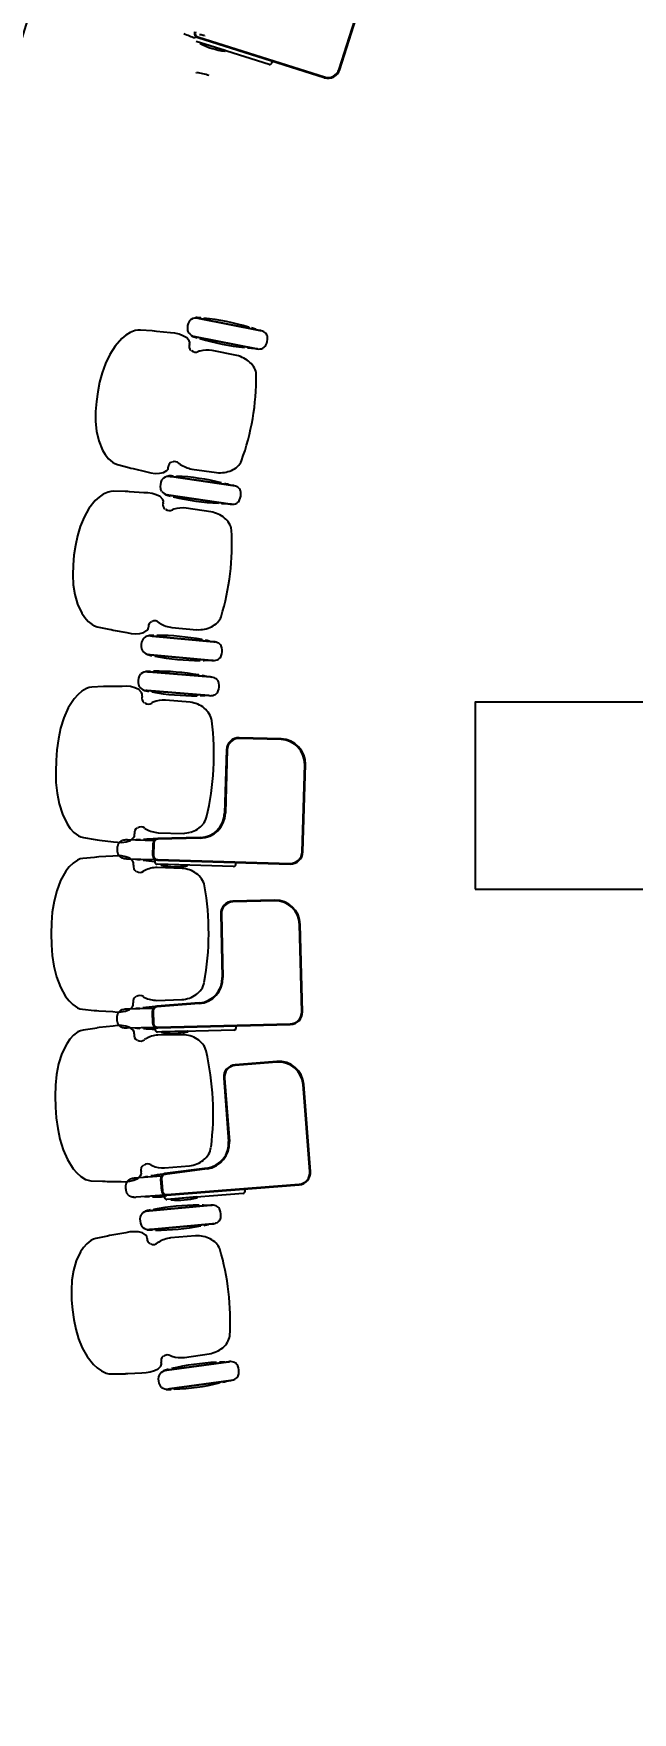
# Model space of a CAD drawing. Extents: x 324 to 2190, y 315 to 1855.
# Drawn here: x 799.3 to 876.1, y 1236.6 to 1452 of the extents above; entities that cross this region are included whole.
import ezdxf
from ezdxf.enums import TextEntityAlignment as Align

# ---------------------------------------------------------------- set-up
doc = ezdxf.new("R2010")
doc.units = 0
doc.header["$LTSCALE"] = 48
doc.header["$MEASUREMENT"] = 0
doc.layers.get('0').update_dxf_attribs({"color": 5, "linetype": 'CONTINUOUS'})
for name, color, linetype in [('first flr', 8, 'CONTINUOUS'), ('SP-RMBX', 7, 'CONTINUOUS'), ('SP-RMNO', 4, 'CONTINUOUS'), ('SP-ROOM', 4, 'CONTINUOUS')]:
    doc.layers.add(name, color=color, linetype=linetype)
doc.styles.add('ROMANS', font='ROMANS.shx', dxfattribs={"width": 0.9})

# ---------------------------------------------------------------- blocks, each defined once
blk = doc.blocks.new('FMGRM1')
at = {"layer": 'SP-RMBX', "color": 255}
blk.add_lwpolyline([(-0.375, -0.125), (0.375, -0.125), (0.375, 0.125), (-0.375, 0.125)], close=True, dxfattribs=at)
at = {"style": 'ROMANS', "width": 0.9}
for tag, p in [('DATA1', (0, -0.2836)), ('DATA2', (0, -0.443)), ('DATA3', (0, -0.6024)), ('DATA4', (0, -0.7618)), ('DATA5', (0, -0.9213))]:
    blk.add_attdef(tag, text='', height=0.1172, dxfattribs=at).set_placement(p, align=Align.CENTER)
at = {"layer": 'SP-RMNO', "style": 'ROMANS', "width": 0.9}
blk.add_attdef('RMNUMB', text='', height=0.16, dxfattribs=at).set_placement((0, 0), align=Align.MIDDLE)

msp = doc.modelspace()

# ---------------------------------------------------------------- linework, layer by layer
at = {"layer": 'first flr'}
for p, q in [((838.54, 1447.44), (841.92, 1458.13)), ((838.63, 1447.41), (842.01, 1458.1)), ((829.55, 1448.06), (820.2, 1451.02)), ((820.39, 1451.51), (836.61, 1446.37)), ((820.42, 1451.6), (836.64, 1446.46)), ((820.69, 1450.84), (820.68, 1450.8)), ((823.89, 1449.86), (820.73, 1450.86)), ((821.25, 1451.77), (821.22, 1451.69)), ((823.89, 1449.78), (823.9, 1449.82)), ((829.9, 1448.24), (829.98, 1448.47)), ((820.24, 1446.91), (820.28, 1447.04)), ((820.81, 1415.55), (820.79, 1415.45)), ((821.17, 1415.38), (821.19, 1415.51)), ((820.32, 1413.09), (820.3, 1413)), ((826.93, 1414.38), (826.9, 1414.24)), ((827.28, 1414.17), (827.3, 1414.26)), ((820.67, 1412.89), (820.7, 1413.02)), ((825.39, 1410.72), (822.24, 1411.36)), ((826.43, 1411.88), (826.41, 1411.75)), ((826.79, 1411.72), (826.81, 1411.81)), ((828.07, 1411.56), (827.91, 1411.59)), ((819.63, 1396.15), (822.82, 1395.71)), ((817.26, 1395.25), (817.25, 1395.16)), ((817.63, 1395.1), (817.65, 1395.24)), ((823.43, 1394.4), (823.41, 1394.26)), ((823.79, 1394.21), (823.81, 1394.3)), ((816.9, 1392.78), (816.89, 1392.69)), ((817.26, 1392.59), (817.28, 1392.72)), ((823.07, 1391.88), (823.05, 1391.75)), ((823.43, 1391.73), (823.45, 1391.83)), ((824.72, 1391.65), (824.55, 1391.66)), ((822.08, 1390.67), (818.91, 1391.15)), ((814.75, 1374.81), (814.74, 1374.71)), ((815.13, 1374.68), (815.14, 1374.81)), ((817.08, 1375.82), (820.28, 1375.54)), ((814.52, 1372.32), (814.51, 1372.22)), ((814.89, 1372.15), (814.9, 1372.28)), ((820.96, 1374.27), (820.94, 1374.13)), ((821.33, 1374.1), (821.34, 1374.19)), ((814.33, 1370.21), (814.32, 1370.11)), ((814.71, 1370.08), (814.72, 1370.21)), ((820.72, 1371.73), (820.71, 1371.6)), ((821.1, 1371.61), (821.11, 1371.7)), ((822.38, 1371.58), (822.22, 1371.59)), ((820.54, 1369.74), (820.53, 1369.6)), ((820.92, 1369.57), (820.93, 1369.66)), ((814.13, 1367.71), (814.12, 1367.62)), ((814.5, 1367.55), (814.51, 1367.68)), ((819.44, 1366.22), (816.24, 1366.51)), ((820.34, 1367.2), (820.32, 1367.07)), ((820.71, 1367.08), (820.72, 1367.17)), ((822, 1367.07), (821.83, 1367.08)), ((831.09, 1361.53), (825.72, 1361.68)), ((831.09, 1361.44), (825.72, 1361.59)), ((824.08, 1360.13), (823.84, 1351.99)), ((824.17, 1360.12), (823.94, 1351.99)), ((833.79, 1347.03), (834.11, 1358.24)), ((833.88, 1347.03), (834.2, 1358.23)), ((814.78, 1348.47), (811.37, 1348.57)), ((813.07, 1348.61), (813.06, 1348.52)), ((813.45, 1348.51), (813.45, 1348.64)), ((820.72, 1348.88), (815.27, 1348.75)), ((820.72, 1348.79), (815.27, 1348.66)), ((815.3, 1349.48), (818.51, 1349.41)), ((814.68, 1348.16), (814.64, 1346.57)), ((814.77, 1348.16), (814.73, 1346.57)), ((811.3, 1346.16), (814.9, 1346.06)), ((813, 1346.11), (812.99, 1346.02)), ((813.38, 1345.97), (813.38, 1346.1)), ((814.91, 1346.05), (814.9, 1345.72)), ((824.98, 1345.16), (815.17, 1345.44)), ((818.38, 1344.91), (815.17, 1345.03)), ((815.22, 1346.05), (832.23, 1345.56)), ((815.22, 1345.96), (832.23, 1345.47)), ((815.7, 1345.39), (815.7, 1345.35)), ((819.04, 1345.33), (815.73, 1345.42)), ((819.06, 1345.26), (819.06, 1345.3)), ((825.27, 1345.43), (825.27, 1345.67)), ((830.26, 1340.84), (824.9, 1340.71)), ((830.27, 1340.75), (824.9, 1340.62)), ((823.34, 1339.07), (823.54, 1330.93)), ((823.43, 1339.07), (823.63, 1330.93)), ((833.73, 1326.51), (833.45, 1337.72)), ((833.83, 1326.51), (833.55, 1337.72)), ((814.67, 1326.93), (811.27, 1326.85)), ((812.96, 1326.98), (812.96, 1326.89)), ((813.35, 1326.9), (813.34, 1327.03)), ((815.14, 1327.97), (818.35, 1328.07)), ((820.59, 1327.66), (815.15, 1327.24)), ((820.59, 1327.56), (815.16, 1327.14)), ((814.6, 1326.62), (814.63, 1325.03)), ((814.69, 1326.62), (814.73, 1325.03)), ((815.25, 1324.54), (832.26, 1324.96)), ((815.25, 1324.44), (832.27, 1324.87)), ((811.33, 1324.44), (814.93, 1324.53)), ((813.02, 1324.48), (813.02, 1324.39)), ((813.41, 1324.36), (813.41, 1324.49)), ((814.93, 1324.53), (814.94, 1324.2)), ((825.04, 1324.17), (815.23, 1323.92)), ((818.46, 1323.57), (815.25, 1323.51)), ((815.76, 1323.91), (815.76, 1323.87)), ((819.09, 1324.02), (815.78, 1323.94)), ((819.12, 1323.95), (819.12, 1323.99)), ((825.31, 1324.46), (825.3, 1324.7)), ((830.55, 1320.14), (825.2, 1319.72)), ((830.55, 1320.05), (825.2, 1319.63)), ((823.73, 1318), (824.36, 1309.89)), ((823.82, 1318.01), (824.46, 1309.89)), ((834.78, 1306.01), (833.9, 1317.19)), ((834.87, 1306.02), (833.99, 1317.2)), ((815.72, 1305.42), (812.32, 1305.15)), ((814.4, 1305.32), (814.39, 1305.45)), ((816.13, 1306.48), (819.33, 1306.75)), ((821.59, 1306.46), (816.18, 1305.75)), ((821.6, 1306.37), (816.19, 1305.65)), ((814.01, 1305.38), (814.02, 1305.29)), ((815.66, 1305.1), (815.79, 1303.52)), ((815.75, 1305.11), (815.88, 1303.52)), ((816.42, 1303.06), (833.39, 1304.39)), ((816.43, 1302.97), (833.4, 1304.3)), ((826.48, 1303.51), (826.46, 1303.75)), ((812.51, 1302.75), (816.11, 1303.03)), ((814.2, 1302.88), (814.21, 1302.79)), ((814.35, 1301.09), (814.36, 1301)), ((814.6, 1302.78), (814.59, 1302.91)), ((814.75, 1301.03), (814.74, 1301.17)), ((816.11, 1303.03), (816.14, 1302.7)), ((826.22, 1303.21), (816.44, 1302.44)), ((816.97, 1302.46), (816.97, 1302.42)), ((820.29, 1302.75), (816.99, 1302.49)), ((820.33, 1302.68), (820.32, 1302.72)), ((820.56, 1301.69), (820.57, 1301.56)), ((820.95, 1301.59), (820.95, 1301.69)), ((820.79, 1299.16), (820.8, 1299.03)), ((821.18, 1299.1), (821.17, 1299.2)), ((822.45, 1299.32), (822.28, 1299.3)), ((814.58, 1298.6), (814.59, 1298.51)), ((814.98, 1298.5), (814.96, 1298.64)), ((820.11, 1297.75), (816.91, 1297.49)), ((818.68, 1282.15), (821.85, 1282.62)), ((816.64, 1280.63), (816.66, 1280.54)), ((817.04, 1280.59), (817.02, 1280.72)), ((822.81, 1281.53), (822.83, 1281.4)), ((823.21, 1281.45), (823.2, 1281.55)), ((816.99, 1278.15), (817, 1278.06)), ((817.39, 1278.07), (817.37, 1278.21)), ((823.16, 1279.02), (823.18, 1278.88)), ((823.56, 1278.98), (823.54, 1279.07)), ((824.81, 1279.25), (824.65, 1279.22))]:
    msp.add_line(p, q, dxfattribs=at)
at = {"layer": 'first flr', "linetype": 'Continuous'}
for p, q in [((820.4, 1415.52), (820.58, 1415.49)), ((820.58, 1415.49), (820.4, 1415.52)), ((820.58, 1415.49), (828.37, 1413.95)), ((828.37, 1413.95), (820.58, 1415.49)), ((820.12, 1413.13), (819.94, 1413.17)), ((819.94, 1413.17), (820.12, 1413.13)), ((827.91, 1411.59), (820.12, 1413.13)), ((820.12, 1413.13), (827.91, 1411.59)), ((828.37, 1413.95), (828.54, 1413.91)), ((828.54, 1413.91), (828.37, 1413.95)), ((827.91, 1411.59), (828.07, 1411.56)), ((816.27, 1280.48), (816.45, 1280.51)), ((816.45, 1280.51), (816.27, 1280.48)), ((816.45, 1280.51), (824.32, 1281.61)), ((824.32, 1281.61), (816.45, 1280.51)), ((824.32, 1281.61), (824.48, 1281.62)), ((824.48, 1281.62), (824.32, 1281.61)), ((816.79, 1278.12), (816.6, 1278.11)), ((816.6, 1278.11), (816.79, 1278.12)), ((824.65, 1279.22), (816.79, 1278.12)), ((816.79, 1278.12), (824.65, 1279.22)), ((824.65, 1279.22), (824.81, 1279.25))]:
    msp.add_line(p, q, dxfattribs=at)
for points in [[(819.32, 1412.15), (819.33, 1412.17), (819.37, 1412.4), (819.29, 1412.62), (818.98, 1413), (818.5, 1413.26), (817.99, 1413.45), (817.45, 1413.57), (816.9, 1413.61), (815.11, 1413.82), (814.86, 1413.84), (814.81, 1413.85), (814.54, 1413.87), (813.04, 1413.99), (812.69, 1413.99), (812.35, 1413.92), (811.72, 1413.68), (811.15, 1413.32), (810.65, 1412.91), (809.78, 1411.94), (809.1, 1410.86), (808.56, 1409.71), (808.14, 1408.51), (807.81, 1407.29), (807.56, 1406.05), (807.39, 1404.8), (807.29, 1403.54), (807.29, 1402.27), (807.41, 1401.01), (807.7, 1399.76), (808.19, 1398.56), (808.53, 1398), (808.94, 1397.48), (809.45, 1397.03), (809.75, 1396.86), (810.08, 1396.74), (811.54, 1396.35), (811.79, 1396.28), (811.82, 1396.28), (811.85, 1396.27), (812.09, 1396.21), (813.85, 1395.81), (814.38, 1395.67), (814.93, 1395.6), (815.48, 1395.61), (816.01, 1395.69), (816.43, 1395.95), (816.58, 1396.13), (816.62, 1396.36), (816.62, 1396.38)], [(816.86, 1395.21), (817.04, 1395.19), (824.9, 1394.05), (825.06, 1394.02)], [(825.06, 1394.02), (824.9, 1394.05), (817.04, 1395.19), (816.86, 1395.21)], [(815.95, 1391.78), (815.96, 1391.8), (815.98, 1392.03), (815.9, 1392.26), (815.57, 1392.62), (815.08, 1392.85), (814.55, 1393.02), (814.01, 1393.11), (813.46, 1393.12), (811.66, 1393.24), (811.41, 1393.25), (811.35, 1393.25), (811.09, 1393.26), (809.58, 1393.3), (809.23, 1393.28), (808.9, 1393.2), (808.28, 1392.92), (807.73, 1392.54), (807.25, 1392.1), (806.44, 1391.09), (805.81, 1389.97), (805.33, 1388.8), (804.97, 1387.58), (804.7, 1386.35), (804.52, 1385.1), (804.4, 1383.84), (804.37, 1382.57), (804.43, 1381.31), (804.62, 1380.05), (804.97, 1378.82), (805.52, 1377.65), (805.89, 1377.1), (806.33, 1376.6), (806.86, 1376.19), (807.17, 1376.03), (807.5, 1375.92), (808.98, 1375.61), (809.24, 1375.56), (809.27, 1375.55), (809.29, 1375.55), (809.54, 1375.49), (811.31, 1375.19), (811.85, 1375.07), (812.4, 1375.03), (812.95, 1375.07), (813.48, 1375.18), (813.89, 1375.46), (814.03, 1375.65), (814.06, 1375.88), (814.05, 1375.9)], [(824.55, 1391.66), (816.69, 1392.81), (816.51, 1392.84)], [(816.51, 1392.84), (816.69, 1392.81), (824.55, 1391.66), (824.72, 1391.65)], [(814.35, 1374.74), (814.54, 1374.73), (822.44, 1373.99), (822.61, 1373.97)], [(822.61, 1373.97), (822.44, 1373.99), (814.54, 1374.73), (814.35, 1374.74)], [(822.22, 1371.59), (814.31, 1372.33), (814.13, 1372.36)], [(814.13, 1372.36), (814.31, 1372.33), (822.22, 1371.59), (822.38, 1371.58)], [(813.93, 1370.13), (814.12, 1370.13), (822.03, 1369.48), (822.2, 1369.46)], [(822.2, 1369.46), (822.03, 1369.48), (814.12, 1370.13), (813.93, 1370.13)], [(813.25, 1366.99), (813.26, 1367.01), (813.27, 1367.27), (813.17, 1367.5), (812.82, 1367.88), (812.31, 1368.1), (811.78, 1368.24), (811.23, 1368.3), (810.68, 1368.27), (808.88, 1368.27), (808.63, 1368.26), (808.57, 1368.26), (808.31, 1368.24), (806.8, 1368.18), (806.45, 1368.13), (806.12, 1368.01), (805.52, 1367.66), (805, 1367.2), (804.54, 1366.67), (803.79, 1365.5), (803.22, 1364.22), (802.81, 1362.89), (802.52, 1361.52), (802.33, 1360.14), (802.22, 1358.74), (802.18, 1357.35), (802.21, 1355.95), (802.35, 1354.56), (802.61, 1353.19), (803.03, 1351.86), (803.65, 1350.61), (804.05, 1350.04), (804.52, 1349.52), (805.08, 1349.1), (805.39, 1348.95), (805.73, 1348.86), (807.22, 1348.63), (807.48, 1348.59), (807.51, 1348.59), (807.54, 1348.58), (807.79, 1348.54), (809.58, 1348.34), (810.12, 1348.26), (810.67, 1348.25), (811.22, 1348.33), (811.75, 1348.5), (812.13, 1348.83), (812.26, 1349.06), (812.28, 1349.31), (812.27, 1349.34)], [(821.83, 1367.08), (813.92, 1367.73), (813.74, 1367.75)], [(813.74, 1367.75), (813.92, 1367.73), (821.83, 1367.08), (822, 1367.07)], [(812.16, 1345.34), (812.16, 1345.36), (812.16, 1345.62), (812.05, 1345.85), (811.68, 1346.21), (811.16, 1346.4), (810.62, 1346.51), (810.07, 1346.54), (809.52, 1346.49), (807.72, 1346.39), (807.47, 1346.36), (807.42, 1346.36), (807.16, 1346.33), (805.65, 1346.19), (805.31, 1346.12), (804.99, 1345.98), (804.41, 1345.6), (803.91, 1345.11), (803.48, 1344.56), (802.79, 1343.35), (802.3, 1342.04), (801.96, 1340.69), (801.74, 1339.31), (801.62, 1337.92), (801.58, 1336.52), (801.62, 1335.12), (801.73, 1333.73), (801.94, 1332.35), (802.28, 1331), (802.77, 1329.69), (803.45, 1328.47), (803.88, 1327.92), (804.38, 1327.43), (804.95, 1327.04), (805.28, 1326.91), (805.62, 1326.84), (807.12, 1326.69), (807.39, 1326.66), (807.41, 1326.66), (807.44, 1326.66), (807.69, 1326.63), (809.49, 1326.53), (810.04, 1326.47), (810.59, 1326.5), (811.13, 1326.61), (811.65, 1326.8), (812.02, 1327.15), (812.13, 1327.38), (812.13, 1327.64), (812.13, 1327.66)], [(814.64, 1346.57), (814.68, 1348.04), (814.68, 1348.16)], [(814.63, 1325.03), (814.6, 1326.49), (814.6, 1326.62)], [(812.23, 1323.67), (812.23, 1323.69), (812.22, 1323.94), (812.09, 1324.17), (811.7, 1324.51), (811.18, 1324.67), (810.63, 1324.76), (810.08, 1324.75), (809.54, 1324.67), (807.74, 1324.48), (807.49, 1324.44), (807.44, 1324.43), (807.18, 1324.39), (805.69, 1324.16), (805.35, 1324.07), (805.03, 1323.93), (804.47, 1323.51), (804, 1323), (803.6, 1322.42), (802.98, 1321.18), (802.55, 1319.85), (802.29, 1318.48), (802.15, 1317.09), (802.1, 1315.69), (802.14, 1314.29), (802.25, 1312.9), (802.43, 1311.52), (802.72, 1310.15), (803.13, 1308.81), (803.68, 1307.54), (804.43, 1306.36), (804.89, 1305.83), (805.41, 1305.37), (806.01, 1305.01), (806.34, 1304.9), (806.69, 1304.84), (808.19, 1304.77), (808.46, 1304.76), (808.49, 1304.76), (808.51, 1304.76), (808.76, 1304.75), (810.57, 1304.74), (811.12, 1304.71), (811.67, 1304.76), (812.2, 1304.9), (812.71, 1305.12), (813.06, 1305.5), (813.16, 1305.73), (813.15, 1305.99), (813.14, 1306.01)], [(815.79, 1303.52), (815.67, 1304.98), (815.66, 1305.1)], [(813.97, 1300.96), (814.16, 1300.98), (822.07, 1301.69), (822.23, 1301.7)], [(822.23, 1301.7), (822.07, 1301.69), (814.16, 1300.98), (813.97, 1300.96)], [(814.19, 1298.57), (814.37, 1298.58), (822.28, 1299.3), (822.45, 1299.32)], [(822.28, 1299.3), (814.37, 1298.58), (814.19, 1298.57)], [(813.89, 1297.42), (813.89, 1297.44), (813.86, 1297.67), (813.73, 1297.87), (813.32, 1298.15), (812.79, 1298.26), (812.24, 1298.3), (811.69, 1298.26), (811.15, 1298.15), (809.38, 1297.85), (809.13, 1297.8), (809.08, 1297.79), (808.82, 1297.73), (807.34, 1297.43), (807.01, 1297.33), (806.7, 1297.17), (806.16, 1296.76), (805.72, 1296.26), (805.35, 1295.72), (804.79, 1294.55), (804.44, 1293.32), (804.24, 1292.06), (804.18, 1290.79), (804.2, 1289.53), (804.31, 1288.27), (804.49, 1287.02), (804.75, 1285.78), (805.11, 1284.57), (805.58, 1283.39), (806.2, 1282.27), (807.01, 1281.26), (807.5, 1280.81), (808.04, 1280.43), (808.66, 1280.15), (808.99, 1280.06), (809.34, 1280.04), (810.85, 1280.08), (811.11, 1280.08), (811.14, 1280.08), (811.17, 1280.09), (811.42, 1280.09), (813.21, 1280.21), (813.77, 1280.22), (814.31, 1280.3), (814.84, 1280.47), (815.33, 1280.7), (815.66, 1281.06), (815.75, 1281.28), (815.72, 1281.51), (815.72, 1281.53)]]:
    msp.add_lwpolyline(points, dxfattribs=at)
at = {"layer": 'first flr'}
for centre, radius, start, end in [((1177.15, 1339.99), 395.34, 146.7461, 168.4711), ((830.44, 1479.64), 30.03, 246.8307, 249.7478), ((820.57, 1452.08), 0.601, 162.4144, 252.4144), ((820.57, 1452.08), 0.508, 162.4143, 252.4143), ((820.65, 1451.56), 0.32, 79.7821, 97.1982), ((815.38, 1422.32), 30.03, 78.7394, 79.7821), ((820.71, 1450.79), 0.028, 163.4144, 241.5578), ((820.72, 1450.83), 0.028, 72.4144, 163.4144), ((824.89, 1458.52), 8.81, 241.5578, 263.2709), ((823.87, 1449.79), 0.028, 263.2709, 341.4144), ((823.88, 1449.83), 0.028, 341.4144, 72.4144), ((829.63, 1448.35), 0.304, 254.3029, 282.0922), ((829.63, 1448.33), 0.286, 286.8067, 341.391), ((814.03, 1417.66), 30.03, 74.9136, 77.998), ((837.1, 1447.89), 1.6, 252.4144, 342.4144), ((837.09, 1447.92), 1.53, 253.0932, 341.7356), ((1177.15, 1339.99), 395.34, 168.1903, 198.7783), ((820.05, 1414.62), 0.894, 124.1192, 148.8358), ((820.05, 1414.62), 0.894, 124.1192, 148.8358), ((820.19, 1414.3), 1.23, 80.1455, 121.167), ((820.19, 1414.3), 1.23, 80.1455, 121.167), ((820.24, 1415.27), 0.32, 86.1792, 128.1025), ((818.26, 1385.62), 30.03, 85.1366, 86.1792), ((818.26, 1385.62), 30.03, 73.2279, 84.3952), ((820.82, 1414.22), 1.76, 150.5607, 187.0625), ((820.82, 1414.22), 1.76, 150.5607, 187.0625), ((819.96, 1414.14), 0.894, 188.7873, 213.5039), ((819.96, 1414.14), 0.894, 188.7873, 213.5039), ((820.21, 1414.38), 1.23, 216.4561, 257.4776), ((820.21, 1414.38), 1.23, 216.4561, 257.4776), ((819.88, 1413.47), 0.32, 209.5653, 251.4439), ((829.34, 1441.64), 30.03, 251.4439, 252.4866), ((818.26, 1385.62), 30.03, 71.4439, 72.4866), ((827.71, 1413.79), 0.32, 53.1798, 71.4439), ((828.26, 1412.75), 1.19, 43.112, 76.593), ((828.26, 1412.75), 1.19, 43.112, 76.593), ((828.45, 1412.99), 0.895, 4.3119, 40.5946), ((828.45, 1412.99), 0.895, 4.3119, 40.5946), ((819.98, 1411.9), 0.706, 159.1369, 228.8477), ((820.12, 1411.91), 0.768, 226.6756, 296.3863), ((821.12, 1409.82), 1.55, 107.7583, 114.9174), ((821.62, 1407.45), 3.96, 80.9001, 104.1856), ((829.34, 1441.64), 30.03, 253.2279, 264.3952), ((829.34, 1441.64), 30.03, 265.1366, 266.1792), ((827.36, 1411.99), 0.32, 266.1792, 284.3789), ((828.26, 1412.74), 1.19, 261.0306, 294.5059), ((828.26, 1412.74), 1.19, 261.0306, 294.5059), ((828.34, 1412.45), 0.895, 297.0226, 333.3079), ((828.34, 1412.45), 0.895, 297.0226, 333.3079), ((827.43, 1412.91), 1.92, 333.4083, 4.2126), ((827.43, 1412.91), 1.92, 333.4083, 4.2126), ((824.54, 1407.05), 3.77, 61.9036, 76.9606), ((824.78, 1407.34), 3.4, 47.0916, 63.131), ((825.23, 1407.8), 2.76, 28.3533, 47.5897), ((825.9, 1408.17), 2, 2.4624, 28.0752), ((796.39, 1407.97), 31.51, 340.0215, 0.5198), ((817.32, 1396.4), 0.706, 111.6936, 181.4044), ((817.45, 1396.34), 0.768, 44.1549, 113.8657), ((819.09, 1397.98), 1.55, 225.6238, 232.783), ((820.35, 1400.05), 3.96, 236.3557, 259.6411), ((823.36, 1399.1), 3.4, 277.4103, 293.4496), ((823.64, 1398.52), 2.76, 292.9515, 312.188), ((824.14, 1397.95), 2, 312.4661, 338.0789), ((817.34, 1393.93), 1.76, 153.4788, 189.9806), ((817.34, 1393.93), 1.76, 153.4788, 189.9806), ((816.55, 1394.29), 0.894, 127.0373, 151.7539), ((816.55, 1394.29), 0.894, 127.0373, 151.7539), ((816.71, 1393.98), 1.23, 83.0637, 124.0852), ((816.71, 1393.98), 1.23, 83.0637, 124.0852), ((816.71, 1394.95), 0.32, 89.0974, 131.0206), ((816.24, 1365.24), 30.03, 88.0547, 89.0974), ((816.24, 1365.24), 30.03, 76.1461, 87.3133), ((823.24, 1399.45), 3.77, 263.5807, 278.6377), ((816.24, 1365.24), 30.03, 74.362, 75.4047), ((824.25, 1393.85), 0.32, 56.0979, 74.362), ((824.84, 1392.84), 1.19, 46.0301, 79.5111), ((824.84, 1392.84), 1.19, 46.0301, 79.5111), ((816.48, 1393.8), 0.894, 191.7055, 216.4221), ((816.48, 1393.8), 0.894, 191.7055, 216.4221), ((816.72, 1394.06), 1.23, 219.3743, 260.3957), ((816.72, 1394.06), 1.23, 219.3743, 260.3957), ((816.62, 1391.57), 0.706, 162.0552, 231.7659), ((816.44, 1393.14), 0.32, 212.4835, 254.362), ((824.45, 1421.75), 30.03, 254.362, 255.4047), ((824.45, 1421.75), 30.03, 256.1461, 267.3133), ((824.45, 1421.75), 30.03, 268.0547, 269.0974), ((823.99, 1392.04), 0.32, 269.0974, 287.297), ((824.84, 1392.83), 1.19, 263.9487, 297.424), ((824.84, 1392.83), 1.19, 263.9487, 297.424), ((824.95, 1392.55), 0.895, 299.9408, 336.226), ((824.95, 1392.55), 0.895, 299.9408, 336.226), ((825.02, 1393.09), 0.895, 7.2301, 43.5127), ((825.02, 1393.09), 0.895, 7.2301, 43.5127), ((824, 1392.96), 1.92, 336.3265, 7.1307), ((824, 1392.96), 1.92, 336.3265, 7.1307), ((816.76, 1391.59), 0.768, 229.5938, 299.3046), ((817.86, 1389.55), 1.55, 110.6765, 117.8357), ((818.48, 1387.21), 3.96, 83.8184, 107.1038), ((821.42, 1386.96), 3.77, 64.8219, 79.8788), ((821.64, 1387.26), 3.4, 50.0099, 66.0493), ((822.08, 1387.74), 2.76, 31.2716, 50.508), ((793.26, 1386.44), 31.51, 342.9397, 3.438), ((822.72, 1388.14), 2, 5.3806, 30.9934), ((814.76, 1375.96), 0.706, 114.6119, 184.3226), ((814.89, 1375.9), 0.768, 47.0732, 116.7839), ((821.49, 1377.85), 2, 315.3844, 340.9972), ((814.1, 1373.81), 0.894, 129.9556, 154.6722), ((814.1, 1373.81), 0.894, 129.9556, 154.6722), ((814.26, 1373.51), 1.23, 85.982, 127.0034), ((814.26, 1373.51), 1.23, 85.982, 127.0034), ((814.21, 1374.47), 0.32, 92.0157, 133.9389), ((815.26, 1344.78), 30.03, 90.973, 92.0157), ((815.26, 1344.78), 30.03, 79.0643, 90.2316), ((816.44, 1377.63), 1.55, 228.5421, 235.7013), ((817.59, 1379.75), 3.96, 239.274, 262.5594), ((820.51, 1379.31), 3.77, 266.499, 281.5559), ((820.65, 1378.95), 3.4, 280.3285, 296.3679), ((820.96, 1378.39), 2.76, 295.8698, 315.1062), ((814.9, 1373.49), 1.76, 156.3971, 192.8989), ((814.9, 1373.49), 1.76, 156.3971, 192.8989), ((814.05, 1373.32), 0.894, 194.6237, 219.3404), ((814.05, 1373.32), 0.894, 194.6237, 219.3404), ((814.27, 1373.58), 1.23, 222.2925, 263.314), ((814.27, 1373.58), 1.23, 222.2925, 263.314), ((814.04, 1372.65), 0.32, 215.4017, 257.2803), ((820.59, 1401.63), 30.03, 257.2803, 258.323), ((815.26, 1344.78), 30.03, 77.2803, 78.323), ((821.8, 1373.76), 0.32, 59.0162, 77.2803), ((822.45, 1372.79), 1.19, 48.9484, 82.4294), ((822.45, 1372.79), 1.19, 48.9484, 82.4294), ((822.56, 1372.5), 0.895, 302.8591, 339.1443), ((822.56, 1372.5), 0.895, 302.8591, 339.1443), ((822.61, 1373.04), 0.895, 10.1484, 46.431), ((822.61, 1373.04), 0.895, 10.1484, 46.431), ((821.6, 1372.86), 1.92, 339.2448, 10.049), ((821.6, 1372.86), 1.92, 339.2448, 10.049), ((813.86, 1368.9), 1.23, 86.6363, 127.6578), ((813.86, 1368.9), 1.23, 86.6363, 127.6578), ((813.8, 1369.86), 0.32, 92.6701, 134.5933), ((815.18, 1340.18), 30.03, 91.6274, 92.6701), ((815.18, 1340.18), 30.03, 79.7187, 90.886), ((820.59, 1401.63), 30.03, 259.0643, 270.2316), ((820.59, 1401.63), 30.03, 270.973, 272.0157), ((821.63, 1371.94), 0.32, 272.0157, 290.2153), ((822.45, 1372.77), 1.19, 266.867, 300.3423), ((822.45, 1372.77), 1.19, 266.867, 300.3423), ((814.5, 1368.89), 1.76, 157.0515, 193.5533), ((814.5, 1368.89), 1.76, 157.0515, 193.5533), ((813.65, 1368.71), 0.894, 195.2781, 219.9947), ((813.65, 1368.71), 0.894, 195.2781, 219.9947), ((813.69, 1369.2), 0.894, 130.61, 155.3266), ((813.69, 1369.2), 0.894, 130.61, 155.3266), ((813.87, 1368.98), 1.23, 222.9469, 263.9684), ((813.87, 1368.98), 1.23, 222.9469, 263.9684), ((815.18, 1340.18), 30.03, 77.9347, 78.9774), ((821.39, 1369.24), 0.32, 59.6706, 77.9347), ((822.05, 1368.27), 1.19, 49.6028, 83.0838), ((822.05, 1368.27), 1.19, 49.6028, 83.0838), ((822.21, 1368.53), 0.895, 10.8027, 47.0854), ((822.21, 1368.53), 0.895, 10.8027, 47.0854), ((821.21, 1368.34), 1.92, 339.8991, 10.7034), ((821.21, 1368.34), 1.92, 339.8991, 10.7034), ((813.99, 1366.77), 0.769, 163.6612, 233.3719), ((813.65, 1368.04), 0.32, 216.0561, 257.9347), ((819.86, 1397.1), 30.03, 257.9347, 258.9774), ((814.07, 1366.77), 0.769, 233.3719, 303.0827), ((815.38, 1364.8), 1.6, 116.9124, 124.0715), ((819.86, 1397.1), 30.03, 259.7187, 270.886), ((816.15, 1362.53), 3.98, 88.7099, 111.9953), ((818.94, 1362.47), 3.79, 67.3583, 82.4152), ((819.06, 1362.77), 3.47, 51.3801, 67.4195), ((819.86, 1397.1), 30.03, 271.6274, 272.6701), ((821.24, 1367.42), 0.32, 272.6701, 290.8697), ((822.05, 1368.26), 1.19, 267.5214, 300.9967), ((822.05, 1368.26), 1.19, 267.5214, 300.9967), ((822.17, 1367.99), 0.895, 303.5134, 339.7987), ((822.17, 1367.99), 0.895, 303.5134, 339.7987), ((819.42, 1363.22), 2.89, 32.0551, 51.2916), ((787.64, 1359.55), 34.82, 346.5853, 7.0836), ((820.04, 1363.58), 2.17, 6.9019, 32.5147), ((825.68, 1360.08), 1.6, 88.3665, 178.3665), ((825.7, 1360.06), 1.53, 89.0453, 177.6877), ((831, 1358.33), 3.2, 358.3682, 88.3647), ((830.97, 1358.3), 3.14, 358.8938, 87.8391), ((820.61, 1352.11), 3.33, 271.906, 357.827), ((820.64, 1352.08), 3.2, 271.3682, 358.3648), ((819.4, 1351.97), 2.17, 321.1541, 346.7669), ((811.08, 1347.46), 1.08, 111.3236, 117.405), ((811.13, 1347.33), 1.23, 105.8589, 111.198), ((811.2, 1347.08), 1.48, 96.4531, 105.9071), ((811.33, 1345.48), 3.09, 90.0823, 95.5827), ((811.34, 1347.93), 0.642, 87.011, 90.5485), ((813.03, 1349.47), 0.769, 120.2969, 190.0076), ((812.55, 1348.24), 0.32, 95.7342, 113.1503), ((815.52, 1318.68), 30.03, 94.6915, 95.7342), ((813.11, 1349.47), 0.769, 50.5862, 120.2969), ((815.52, 1318.68), 30.03, 90.8657, 93.9501), ((814.63, 1351.27), 1.6, 229.5973, 236.7565), ((815.65, 1353.45), 3.98, 241.6735, 264.9589), ((815.28, 1348.15), 0.601, 91.3665, 178.3665), ((815.28, 1348.15), 0.601, 147.3541, 178.3665), ((815.28, 1348.15), 0.508, 91.3665, 178.3665), ((818.42, 1353.2), 3.79, 271.2536, 286.3106), ((818.52, 1352.89), 3.47, 286.2493, 302.2887), ((818.82, 1352.4), 2.89, 302.3773, 321.6137), ((812.53, 1347.29), 2.49, 170.7652, 177.5001), ((812.53, 1347.37), 2.49, 179.2328, 185.9678), ((811.38, 1347.28), 1.34, 187.193, 192.598), ((811.39, 1347.45), 1.34, 164.1349, 169.5399), ((811.31, 1347.26), 1.26, 192.4077, 197.7104), ((811.32, 1347.47), 1.26, 159.0225, 164.3252), ((811.08, 1347.18), 1.02, 197.7427, 204.0033), ((811.09, 1347.56), 1.02, 152.7296, 158.9902), ((811.03, 1347.16), 0.966, 204.1235, 210.8134), ((811.04, 1347.58), 0.966, 145.9195, 152.6095), ((811, 1347.15), 0.935, 210.7179, 217.7418), ((811.02, 1347.6), 0.935, 138.9911, 146.015), ((810.95, 1347.1), 0.867, 217.7865, 225.3022), ((810.96, 1347.65), 0.867, 131.4307, 138.9464), ((810.96, 1347.12), 0.886, 225.3849, 232.7536), ((810.98, 1347.63), 0.886, 123.9793, 131.348), ((811.03, 1347.21), 1, 232.7912, 239.4196), ((811.04, 1347.54), 1, 117.3133, 123.9417), ((811.07, 1347.28), 1.08, 239.3279, 245.4094), ((815.24, 1346.56), 0.601, 178.3665, 268.3665), ((815.24, 1346.56), 0.601, 178.3665, 236.2614), ((815.24, 1346.56), 0.508, 178.3664, 268.3664), ((832.26, 1347.09), 1.53, 269.0453, 357.6877), ((832.28, 1347.07), 1.6, 268.3665, 358.3665), ((811.13, 1347.41), 1.23, 245.5349, 250.8741), ((811.22, 1347.66), 1.48, 250.8258, 260.2798), ((811.44, 1349.25), 3.09, 261.1502, 266.6506), ((811.3, 1346.8), 0.642, 266.1849, 269.7224), ((812.91, 1345.16), 0.769, 166.7253, 236.436), ((812.5, 1346.42), 0.32, 243.6479, 260.9988), ((817.15, 1375.76), 30.03, 260.9988, 262.0415), ((812.99, 1345.16), 0.769, 236.436, 306.1468), ((817.15, 1375.76), 30.03, 262.7828, 265.6999), ((814.4, 1343.27), 1.6, 119.9765, 127.1356), ((815.29, 1341.05), 3.98, 91.774, 115.0594), ((815.17, 1345.72), 0.275, 178.1356, 239.6269), ((815.17, 1345.7), 0.261, 236.3364, 268.8302), ((815.72, 1345.39), 0.028, 88.3665, 179.3665), ((815.72, 1345.35), 0.028, 179.3665, 257.5099), ((817.62, 1353.93), 8.81, 257.5099, 279.223), ((818.08, 1341.14), 3.79, 70.4224, 85.4793), ((819.03, 1345.3), 0.028, 357.3665, 88.3665), ((819.03, 1345.26), 0.028, 279.223, 357.3665), ((818.19, 1341.44), 3.47, 54.4442, 70.4836), ((818.52, 1341.91), 2.89, 35.1192, 54.3557), ((824.98, 1345.46), 0.304, 270.255, 298.0443), ((824.98, 1345.44), 0.286, 302.7588, 357.3431), ((819.12, 1342.31), 2.17, 9.966, 35.5788), ((786.98, 1336.55), 34.82, 349.6494, 10.1477), ((824.94, 1339.11), 1.6, 91.4306, 181.4306), ((824.96, 1339.09), 1.53, 92.1094, 180.7518), ((830.34, 1337.64), 3.2, 1.4323, 91.4288), ((830.32, 1337.61), 3.14, 1.9579, 90.9032), ((818.5, 1331.08), 2.89, 305.4414, 324.6778), ((820.3, 1330.88), 3.33, 274.9701, 0.8911), ((820.34, 1330.85), 3.2, 274.4323, 1.4289), ((819.1, 1330.67), 2.17, 324.2182, 349.831), ((812.88, 1327.84), 0.769, 123.361, 193.0717), ((817.01, 1297.22), 30.03, 97.7556, 98.7983), ((812.96, 1327.84), 0.769, 53.6503, 123.361), ((817.01, 1297.22), 30.03, 93.9298, 97.0142), ((814.38, 1329.72), 1.6, 232.6614, 239.8206), ((815.28, 1331.95), 3.98, 244.7376, 268.023), ((815.2, 1326.64), 0.601, 94.4306, 181.4306), ((815.2, 1326.64), 0.601, 150.4182, 181.4306), ((815.2, 1326.64), 0.508, 94.4306, 181.4306), ((818.06, 1331.85), 3.79, 274.3177, 289.3747), ((818.17, 1331.55), 3.47, 289.3134, 305.3528), ((812.49, 1325.64), 2.49, 173.8293, 180.5642), ((812.49, 1325.71), 2.49, 182.2969, 189.0319), ((811.35, 1325.73), 1.34, 167.199, 172.604), ((811.35, 1325.56), 1.34, 190.2571, 195.6621), ((811.27, 1325.75), 1.26, 162.0866, 167.3893), ((811.28, 1325.53), 1.26, 195.4718, 200.7745), ((811.04, 1325.83), 1.02, 155.7937, 162.0543), ((811.05, 1325.45), 1.02, 200.8068, 207.0674), ((810.99, 1325.85), 0.966, 148.9836, 155.6736), ((811, 1325.43), 0.966, 207.1876, 213.8775), ((810.97, 1325.86), 0.935, 142.0552, 149.0791), ((810.98, 1325.41), 0.935, 213.782, 220.8059), ((810.91, 1325.9), 0.867, 134.4948, 142.0105), ((810.92, 1325.36), 0.867, 220.8506, 228.3663), ((810.92, 1325.89), 0.886, 127.0434, 134.4121), ((810.99, 1325.8), 1, 120.3774, 127.0058), ((811.04, 1325.73), 1.08, 114.3877, 120.4691), ((811.09, 1325.6), 1.23, 108.923, 114.2621), ((811.18, 1325.35), 1.48, 99.5172, 108.9712), ((811.4, 1323.76), 3.09, 93.1464, 98.6468), ((811.27, 1326.21), 0.642, 90.0751, 93.6126), ((812.47, 1326.59), 0.32, 98.7983, 116.2144), ((815.24, 1325.04), 0.601, 181.4306, 271.4306), ((815.24, 1325.04), 0.601, 181.4306, 239.3255), ((815.23, 1325.04), 0.508, 181.4305, 271.4305), ((832.21, 1326.49), 1.53, 272.1094, 0.7518), ((832.23, 1326.47), 1.6, 271.4306, 1.4306), ((810.94, 1325.38), 0.886, 228.449, 235.8177), ((811, 1325.47), 1, 235.8553, 242.4837), ((811.04, 1325.55), 1.08, 242.392, 248.4735), ((811.09, 1325.68), 1.23, 248.599, 253.9382), ((811.16, 1325.93), 1.48, 253.8899, 263.3439), ((811.3, 1327.53), 3.09, 264.2143, 269.7147), ((811.3, 1325.08), 0.642, 269.249, 272.7865), ((812.98, 1323.53), 0.769, 169.7895, 239.5002), ((812.51, 1324.76), 0.32, 246.712, 264.0629), ((815.59, 1354.31), 30.03, 264.0629, 265.1056), ((813.06, 1323.53), 0.769, 239.5002, 309.211), ((815.59, 1354.31), 30.03, 265.8469, 268.764), ((814.58, 1321.72), 1.6, 123.0407, 130.1999), ((815.59, 1319.55), 3.98, 94.8382, 118.1236), ((815.22, 1324.2), 0.275, 181.1997, 242.691), ((815.22, 1324.18), 0.261, 239.4005, 271.8943), ((815.79, 1323.91), 0.028, 91.4306, 182.4306), ((815.79, 1323.87), 0.028, 182.4306, 260.574), ((817.23, 1332.54), 8.81, 260.574, 282.2871), ((818.37, 1319.78), 3.79, 73.4866, 88.5435), ((819.1, 1323.99), 0.028, 0.4306, 91.4306), ((819.1, 1323.95), 0.028, 282.2871, 0.4306), ((818.46, 1320.09), 3.47, 57.5084, 73.5478), ((818.77, 1320.58), 2.89, 38.1834, 57.4199), ((825.02, 1324.47), 0.304, 273.3191, 301.1084), ((825.02, 1324.45), 0.286, 305.8229, 0.4072), ((819.34, 1321.01), 2.17, 13.0302, 38.643), ((787.56, 1313.54), 34.82, 352.7136, 13.2119), ((825.32, 1318.13), 1.6, 94.4948, 184.4948), ((825.34, 1318.11), 1.53, 95.1736, 183.816), ((830.8, 1316.95), 3.2, 4.4965, 94.493), ((830.77, 1316.92), 3.14, 5.0221, 93.9674), ((821.17, 1309.64), 3.2, 277.4965, 4.4931), ((821.13, 1309.66), 3.33, 278.0343, 3.9553), ((819.33, 1309.76), 2.89, 308.5056, 327.742), ((819.94, 1309.39), 2.17, 327.2824, 352.8952), ((813.88, 1306.23), 0.769, 126.4252, 196.136), ((813.96, 1306.23), 0.769, 56.7145, 126.4252), ((815.28, 1308.19), 1.6, 235.7256, 242.8848), ((819.65, 1275.88), 30.03, 96.994, 100.0784), ((816.06, 1310.46), 3.98, 247.8018, 271.0872), ((816.26, 1305.15), 0.601, 97.4948, 184.4948), ((816.26, 1305.15), 0.601, 153.4824, 184.4948), ((816.26, 1305.15), 0.508, 97.4948, 184.4948), ((818.85, 1310.51), 3.79, 277.3819, 292.4389), ((818.97, 1310.21), 3.47, 292.3777, 308.417), ((833.25, 1305.91), 1.53, 275.1736, 3.816), ((833.27, 1305.9), 1.6, 274.4948, 4.4948), ((812.46, 1304.04), 1.34, 170.2632, 175.6682), ((813.61, 1304.01), 2.49, 176.8935, 183.6284), ((813.61, 1304.08), 2.49, 185.3611, 192.0961), ((812.39, 1304.06), 1.26, 165.1508, 170.4535), ((812.16, 1304.12), 1.02, 158.858, 165.1185), ((812.48, 1303.87), 1.34, 193.3214, 198.7263), ((812.1, 1304.14), 0.966, 152.0478, 158.7378), ((812.4, 1303.84), 1.26, 198.536, 203.8387), ((812.08, 1304.15), 0.935, 145.1195, 152.1434), ((812.18, 1303.74), 1.02, 203.8711, 210.1316), ((812.02, 1304.19), 0.867, 137.559, 145.0748), ((812.03, 1304.18), 0.886, 130.1076, 137.4763), ((812.11, 1304.09), 1, 123.4416, 130.07), ((812.15, 1304.02), 1.08, 117.4519, 123.5333), ((812.22, 1303.89), 1.23, 111.9872, 117.3263), ((812.32, 1303.65), 1.48, 102.5814, 112.0354), ((812.62, 1302.08), 3.09, 96.2106, 101.7111), ((812.36, 1304.51), 0.642, 93.1394, 96.6769), ((813.54, 1304.96), 0.32, 101.8625, 119.2786), ((819.65, 1275.88), 30.03, 100.8198, 101.8625), ((816.38, 1303.56), 0.601, 184.4948, 274.4948), ((816.38, 1303.56), 0.601, 184.4948, 242.3897), ((816.38, 1303.56), 0.508, 184.4947, 274.4947), ((826.18, 1303.52), 0.304, 276.3833, 304.1726), ((826.19, 1303.5), 0.286, 308.8871, 3.4714), ((812.14, 1303.72), 0.966, 210.2518, 216.9417), ((812.11, 1303.7), 0.935, 216.8462, 223.8701), ((812.06, 1303.65), 0.867, 223.9148, 231.4305), ((812.07, 1303.67), 0.886, 231.5132, 238.8819), ((812.13, 1303.77), 1, 238.9195, 245.5479), ((812.17, 1303.84), 1.08, 245.4562, 251.5377), ((812.21, 1303.98), 1.23, 251.6632, 257.0024), ((812.27, 1304.23), 1.48, 256.9541, 266.4081), ((812.32, 1305.83), 3.09, 267.2785, 272.7789), ((812.45, 1303.39), 0.642, 272.3132, 275.8507), ((813.68, 1303.13), 0.32, 249.7762, 267.1271), ((815.17, 1332.81), 30.03, 267.1271, 268.1698), ((820.33, 1271.66), 30.03, 101.4779, 102.5206), ((815.17, 1332.81), 30.03, 268.9111, 271.8282), ((820.33, 1271.66), 30.03, 89.5693, 100.7366), ((816.41, 1302.72), 0.275, 184.2639, 245.7552), ((816.41, 1302.7), 0.261, 242.4647, 274.9585), ((816.99, 1302.46), 0.028, 94.4948, 185.4948), ((817, 1302.42), 0.028, 185.4948, 263.6382), ((817.97, 1311.15), 8.81, 263.6382, 285.3513), ((820.3, 1302.72), 0.028, 3.4948, 94.4948), ((820.3, 1302.68), 0.028, 285.3513, 3.4948), ((820.33, 1271.66), 30.03, 87.7852, 88.8279), ((821.48, 1301.35), 0.32, 69.5212, 87.7852), ((822.29, 1300.51), 1.19, 59.4533, 92.9344), ((822.29, 1300.51), 1.19, 59.4533, 92.9344), ((822.41, 1300.79), 0.895, 20.6533, 56.936), ((822.41, 1300.79), 0.895, 20.6533, 56.936), ((821.45, 1300.43), 1.92, 349.7497, 20.5539), ((821.45, 1300.43), 1.92, 349.7497, 20.5539), ((814.74, 1299.82), 1.76, 166.902, 203.4038), ((814.74, 1299.82), 1.76, 166.902, 203.4038), ((813.89, 1299.99), 0.894, 140.4606, 165.1772), ((813.89, 1299.99), 0.894, 140.4606, 165.1772), ((813.94, 1299.5), 0.894, 205.1287, 229.8453), ((813.94, 1299.5), 0.894, 205.1287, 229.8453), ((814.11, 1299.73), 1.23, 96.4869, 137.5084), ((814.11, 1299.73), 1.23, 96.4869, 137.5084), ((813.89, 1300.67), 0.32, 102.5206, 144.4438), ((815.2, 1328.54), 30.03, 269.5693, 280.7366), ((815.2, 1328.54), 30.03, 281.4779, 282.5206), ((821.64, 1299.53), 0.32, 282.5206, 300.7203), ((822.29, 1300.5), 1.19, 277.372, 310.8473), ((822.29, 1300.5), 1.19, 277.372, 310.8473), ((822.46, 1300.25), 0.895, 313.364, 349.6493), ((822.46, 1300.25), 0.895, 313.364, 349.6493), ((814.11, 1299.8), 1.23, 232.7975, 273.819), ((814.11, 1299.8), 1.23, 232.7975, 273.819), ((814.05, 1298.85), 0.32, 225.9067, 267.7852), ((814.59, 1297.37), 0.706, 175.4234, 245.1342), ((815.2, 1328.54), 30.03, 267.7852, 268.8279), ((814.73, 1297.42), 0.768, 242.9621, 312.6728), ((816.27, 1295.69), 1.55, 124.0448, 131.204), ((817.41, 1293.56), 3.96, 97.1866, 120.4721), ((820.33, 1293.99), 3.77, 78.1901, 93.2471), ((820.48, 1294.34), 3.4, 63.3781, 79.4175), ((820.78, 1294.9), 2.76, 44.6398, 63.8763), ((821.32, 1295.44), 2, 18.7489, 44.3617), ((793.05, 1286.98), 31.51, 356.308, 16.8063), ((821.86, 1285.55), 2.76, 309.238, 328.4745), ((822.5, 1285.14), 2, 328.7526, 354.3654), ((816.39, 1281.75), 0.706, 127.9801, 197.6909), ((816.53, 1281.72), 0.768, 60.4414, 130.1522), ((817.64, 1283.76), 1.55, 241.9103, 249.0695), ((818.27, 1286.1), 3.96, 252.6422, 275.9276), ((821.21, 1286.34), 3.77, 279.8672, 294.9242), ((821.43, 1286.03), 3.4, 293.6968, 309.7362), ((817.09, 1279.38), 1.76, 169.7105, 206.2123), ((817.09, 1279.38), 1.76, 169.7105, 206.2123), ((816.24, 1279.51), 0.894, 143.269, 167.9856), ((816.24, 1279.51), 0.894, 143.269, 167.9856), ((816.47, 1279.26), 1.23, 99.2953, 140.3168), ((816.47, 1279.26), 1.23, 99.2953, 140.3168), ((816.2, 1280.18), 0.32, 105.3291, 147.2523), ((824.05, 1251.53), 30.03, 104.2864, 105.3291), ((824.05, 1251.53), 30.03, 92.3777, 103.545), ((824.05, 1251.53), 30.03, 90.5937, 91.6364), ((823.75, 1281.24), 0.32, 72.3296, 90.5937), ((824.6, 1280.44), 1.19, 62.2618, 95.7428), ((824.6, 1280.44), 1.19, 62.2618, 95.7428), ((824.6, 1280.43), 1.19, 280.1804, 313.6557), ((824.6, 1280.43), 1.19, 280.1804, 313.6557), ((824.7, 1280.72), 0.895, 23.4617, 59.7444), ((824.7, 1280.72), 0.895, 23.4617, 59.7444), ((824.78, 1280.18), 0.895, 316.1724, 352.4577), ((824.78, 1280.18), 0.895, 316.1724, 352.4577), ((823.76, 1280.31), 1.92, 352.5581, 23.3624), ((823.76, 1280.31), 1.92, 352.5581, 23.3624), ((816.3, 1279.02), 0.894, 207.9371, 232.6537), ((816.3, 1279.02), 0.894, 207.9371, 232.6537), ((816.46, 1279.33), 1.23, 235.6059, 276.6274), ((816.46, 1279.33), 1.23, 235.6059, 276.6274), ((816.45, 1278.37), 0.32, 228.7151, 270.5937), ((816.14, 1308.08), 30.03, 270.5937, 271.6364), ((816.14, 1308.08), 30.03, 272.3777, 283.545), ((816.14, 1308.08), 30.03, 284.2864, 285.3291), ((824, 1279.43), 0.32, 285.3291, 303.5287)]:
    msp.add_arc(centre, radius, start, end, dxfattribs=at)

# ---------------------------------------------------------------- block references
at = {"layer": 'SP-ROOM'}
ref = msp.add_blockref('FMGRM1', (892, 1354.25), dxfattribs=dict(at, xscale=96, yscale=96, zscale=96))
ref.add_attrib('RMNUMB', '124', dxfattribs={"layer": 'SP-RMNO', "height": 15.36, "style": 'ROMANS', "width": 0.9}).set_placement((892, 1354.25), align=Align.MIDDLE)

doc.saveas('drawing.dxf')
